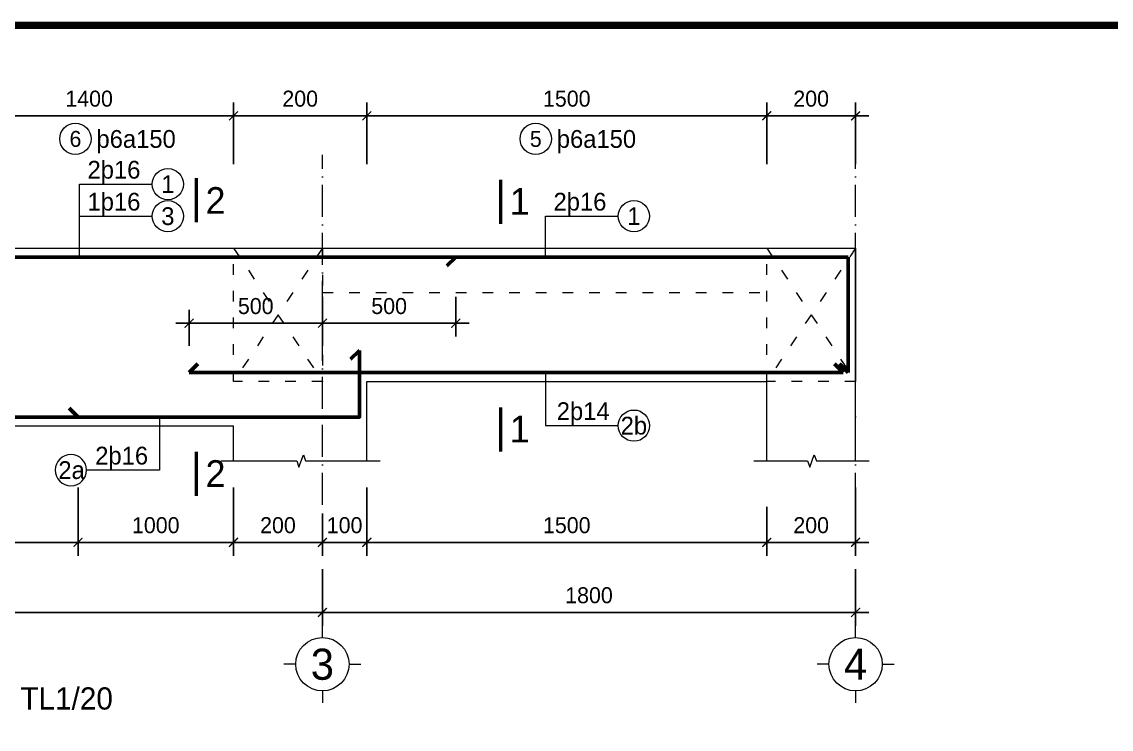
# Model space of a CAD drawing. Header units: inches. Extents: x 566748 to 757280, y 592180 to 740680.
# Drawn here: x 628928 to 641187, y 642700 to 650658 of the extents above; entities that cross this region are included whole.
import ezdxf
from ezdxf.enums import TextEntityAlignment as Align

# ---------------------------------------------------------------- set-up
doc = ezdxf.new("R2010")
doc.units = ezdxf.units.IN
doc.header["$MEASUREMENT"] = 0
doc.linetypes.add('ACAD_ISO03W100', pattern=[30, 12, -18])
doc.linetypes.add('ACAD_ISO10W100', pattern=[18, 12, -3, 0, -3])
doc.layers.add('LAYER7', color=7, linetype='Continuous')
doc.layers.add('TEXT', color=4, linetype='Continuous')
for name, color, linetype, lineweight in [('NET CB', 2, 'Continuous', 20), ('NET GHI CHU', 7, 'Continuous', 13), ('NET KICH THUOC', 9, 'Continuous', 13), ('NET THEP DOC', 1, 'Continuous', 50), ('NET TRUC', 8, 'ACAD_ISO10W100', 9)]:
    doc.layers.add(name, color=color, linetype=linetype, lineweight=lineweight)
doc.styles.add('A2', font='Fonts5.ttf', dxfattribs={"height": 600})
doc.styles.add('HELVE-KT', font='VHELVEN0.TTF')
doc.styles.add('ISO', font='Fonts5.ttf')
doc.styles.add('NHIEN', font='Fonts5.ttf', dxfattribs={"height": 0.2})
doc.styles.add('TEXT', font='Fonts5.ttf')
doc.styles.add('VNIHELVE', font='Fonts5.ttf', dxfattribs={"height": 180})
doc.dimstyles.new('M 1-20', dxfattribs={"dimscale": 100, "dimtxt": 2, "dimasz": 1, "dimexe": 1.5, "dimexo": 3, "dimgap": 1, "dimtad": 1, "dimdec": 0, "dimlfac": 0.2, "dimtxsty": 'VNIHELVE', "dimblk": 'ARCHTICK', "dimcen": 2.5, "dimdle": 1.5, "dimclrd": 256, "dimclre": 256, "dimclrt": 256, "dimadec": 0, "dimazin": 0, "dimtfac": 1, "dimtdec": 0, "dimtix": 1, "dimtmove": 0, "dimatfit": 3, "dimldrblk": 'ARCHTICK', "dimfxl": 7, "dimfxlon": 1, "dimarcsym": 1})

# ---------------------------------------------------------------- blocks, each defined once
blk = doc.blocks.new('_ArchTick')
at = {"color": 0, "linetype": 'ByBlock', "const_width": 0.15}
blk.add_lwpolyline([(-0.5, -0.5), (0.5, 0.5)], dxfattribs=at)
blk = doc.blocks.new('*D622')
at = {"layer": 'Defpoints', "color": 0}
for p in [(631311, 649600), (631311, 648756), (632811, 648756)]:
    blk.add_point(p, dxfattribs=at)
at = {"layer": 'NET KICH THUOC', "lineweight": -2}
for p, q in [((631311, 649056), (631311, 649750)), ((632811, 649056), (632811, 649750)), ((632961, 649600), (631161, 649600))]:
    blk.add_line(p, q, dxfattribs=at)
at = {"layer": 'NET KICH THUOC', "lineweight": -2, "xscale": 100, "yscale": 100, "zscale": 100, "rotation": 180}
blk.add_blockref('_ArchTick', (631311, 649600), dxfattribs=at)
at = {"layer": 'NET KICH THUOC', "lineweight": -2, "xscale": 100, "yscale": 100, "zscale": 100}
blk.add_blockref('_ArchTick', (632811, 649600), dxfattribs=at)
at = {"layer": 'NET KICH THUOC', "insert": (632061, 649792), "char_height": 180, "attachment_point": 5, "style": 'VNIHELVE'}
blk.add_mtext('200', dxfattribs=at)
blk = doc.blocks.new('*D623')
at = {"layer": 'Defpoints', "color": 0}
for p in [(620811, 644802), (632311, 644802), (620811, 644014)]:
    blk.add_point(p, dxfattribs=at)
at = {"layer": 'NET KICH THUOC', "lineweight": -2}
for p, q in [((620811, 644502), (620811, 643864)), ((632311, 644502), (632311, 643864)), ((632461, 644014), (620661, 644014))]:
    blk.add_line(p, q, dxfattribs=at)
at = {"layer": 'NET KICH THUOC', "lineweight": -2, "xscale": 100, "yscale": 100, "zscale": 100, "rotation": 180}
blk.add_blockref('_ArchTick', (620811, 644014), dxfattribs=at)
at = {"layer": 'NET KICH THUOC', "lineweight": -2, "xscale": 100, "yscale": 100, "zscale": 100}
blk.add_blockref('_ArchTick', (632311, 644014), dxfattribs=at)
at = {"layer": 'NET KICH THUOC', "insert": (626561, 644206), "char_height": 180, "attachment_point": 5, "style": 'VNIHELVE'}
blk.add_mtext('5700', dxfattribs=at)
blk = doc.blocks.new('*D624')
at = {"layer": 'Defpoints', "color": 0}
for p in [(631311, 645718), (632311, 645428), (631311, 644802)]:
    blk.add_point(p, dxfattribs=at)
at = {"layer": 'NET KICH THUOC', "lineweight": -2}
for p, q in [((631311, 645418), (631311, 644652)), ((632311, 645128), (632311, 644652)), ((632461, 644802), (631161, 644802))]:
    blk.add_line(p, q, dxfattribs=at)
at = {"layer": 'NET KICH THUOC', "lineweight": -2, "xscale": 100, "yscale": 100, "zscale": 100, "rotation": 180}
blk.add_blockref('_ArchTick', (631311, 644802), dxfattribs=at)
at = {"layer": 'NET KICH THUOC', "lineweight": -2, "xscale": 100, "yscale": 100, "zscale": 100}
blk.add_blockref('_ArchTick', (632311, 644802), dxfattribs=at)
at = {"layer": 'NET KICH THUOC', "insert": (631811, 644994), "char_height": 180, "attachment_point": 5, "style": 'VNIHELVE'}
blk.add_mtext('200', dxfattribs=at)
blk = doc.blocks.new('*D625')
at = {"layer": 'Defpoints', "color": 0}
for p in [(632311, 644802), (638311, 644802), (632311, 644014)]:
    blk.add_point(p, dxfattribs=at)
at = {"layer": 'NET KICH THUOC', "lineweight": -2}
for p, q in [((632311, 644502), (632311, 643864)), ((638311, 644502), (638311, 643864)), ((638461, 644014), (632161, 644014))]:
    blk.add_line(p, q, dxfattribs=at)
at = {"layer": 'NET KICH THUOC', "lineweight": -2, "xscale": 100, "yscale": 100, "zscale": 100, "rotation": 180}
blk.add_blockref('_ArchTick', (632311, 644014), dxfattribs=at)
at = {"layer": 'NET KICH THUOC', "lineweight": -2, "xscale": 100, "yscale": 100, "zscale": 100}
blk.add_blockref('_ArchTick', (638311, 644014), dxfattribs=at)
at = {"layer": 'NET KICH THUOC', "insert": (635311, 644206), "char_height": 180, "attachment_point": 5, "style": 'VNIHELVE'}
blk.add_mtext('1800', dxfattribs=at)
blk = doc.blocks.new('TRUC')
at = {"layer": 'NET GHI CHU'}
for p, q in [((-228.0773, -72.5415), (-228.0773, -72.4415)), ((-228.3023, -72.7665), (-228.4023, -72.7665)), ((-227.8523, -72.7665), (-227.7523, -72.7665)), ((-228.0773, -72.9915), (-228.0773, -73.0915))]:
    blk.add_line(p, q, dxfattribs=at)
blk.add_circle((-228.0773, -72.7665), 0.225, dxfattribs=at)
at = {"layer": 'NET GHI CHU', "style": 'HELVE-KT'}
blk.add_attdef('A', text='', height=0.3, dxfattribs=at).set_placement((-228.0773, -72.7665), align=Align.MIDDLE_CENTER)
blk = doc.blocks.new('*D626')
at = {"layer": 'Defpoints', "color": 0}
for p in [(637311, 649600), (637311, 648756), (638311, 648756)]:
    blk.add_point(p, dxfattribs=at)
at = {"layer": 'NET KICH THUOC', "lineweight": -2}
for p, q in [((637311, 649056), (637311, 649750)), ((638311, 649056), (638311, 649750)), ((638461, 649600), (637161, 649600))]:
    blk.add_line(p, q, dxfattribs=at)
at = {"layer": 'NET KICH THUOC', "lineweight": -2, "xscale": 100, "yscale": 100, "zscale": 100, "rotation": 180}
blk.add_blockref('_ArchTick', (637311, 649600), dxfattribs=at)
at = {"layer": 'NET KICH THUOC', "lineweight": -2, "xscale": 100, "yscale": 100, "zscale": 100}
blk.add_blockref('_ArchTick', (638311, 649600), dxfattribs=at)
at = {"layer": 'NET KICH THUOC', "insert": (637811, 649792), "char_height": 180, "attachment_point": 5, "style": 'VNIHELVE'}
blk.add_mtext('200', dxfattribs=at)
blk = doc.blocks.new('*D627')
at = {"layer": 'Defpoints', "color": 0}
for p in [(632811, 649600), (632811, 648756), (637311, 648756)]:
    blk.add_point(p, dxfattribs=at)
at = {"layer": 'NET KICH THUOC', "lineweight": -2}
for p, q in [((632811, 649056), (632811, 649750)), ((637311, 649056), (637311, 649750)), ((637461, 649600), (632661, 649600))]:
    blk.add_line(p, q, dxfattribs=at)
at = {"layer": 'NET KICH THUOC', "lineweight": -2, "xscale": 100, "yscale": 100, "zscale": 100, "rotation": 180}
blk.add_blockref('_ArchTick', (632811, 649600), dxfattribs=at)
at = {"layer": 'NET KICH THUOC', "lineweight": -2, "xscale": 100, "yscale": 100, "zscale": 100}
blk.add_blockref('_ArchTick', (637311, 649600), dxfattribs=at)
at = {"layer": 'NET KICH THUOC', "insert": (635061, 649792), "char_height": 180, "attachment_point": 5, "style": 'VNIHELVE'}
blk.add_mtext('1500', dxfattribs=at)
blk = doc.blocks.new('DS THEP')
blk.add_circle((220, 0), 220)
at = {"style": 'A2'}
blk.add_attdef('ENTER', text='', height=250, dxfattribs=at).set_placement((220, 0), align=Align.MIDDLE_CENTER)
blk = doc.blocks.new('*D629')
at = {"layer": 'Defpoints', "color": 0}
for p in [(631311, 649600), (628061, 648756), (631311, 648756)]:
    blk.add_point(p, dxfattribs=at)
at = {"layer": 'NET KICH THUOC', "lineweight": -2}
for p, q in [((628061, 649056), (628061, 649750)), ((631311, 649056), (631311, 649750)), ((627911, 649600), (631461, 649600))]:
    blk.add_line(p, q, dxfattribs=at)
at = {"layer": 'NET KICH THUOC', "lineweight": -2, "xscale": 100, "yscale": 100, "zscale": 100, "rotation": 180}
blk.add_blockref('_ArchTick', (628061, 649600), dxfattribs=at)
at = {"layer": 'NET KICH THUOC', "lineweight": -2, "xscale": 100, "yscale": 100, "zscale": 100}
blk.add_blockref('_ArchTick', (631311, 649600), dxfattribs=at)
at = {"layer": 'NET KICH THUOC', "insert": (629686, 649792), "char_height": 180, "attachment_point": 5, "style": 'VNIHELVE'}
blk.add_mtext('1400', dxfattribs=at)
blk = doc.blocks.new('MCD')
at = {"layer": 'NET GHI CHU'}
blk.add_lwpolyline([(0, 667, 50, 50, 0), (0, 0, 0, 0, 0)], format="xyseb", dxfattribs=at)
at = {"layer": 'TEXT', "linetype": 'ACAD_ISO03W100', "style": 'TEXT'}
blk.add_attdef('MCD', (139, 128), '', height=400, dxfattribs=at)
blk = doc.blocks.new('*D633')
at = {"layer": 'Defpoints', "color": 0}
for p in [(629561, 645718), (631311, 645718), (631311, 644802)]:
    blk.add_point(p, dxfattribs=at)
at = {"layer": 'NET KICH THUOC', "lineweight": -2}
for p, q in [((629561, 645418), (629561, 644652)), ((631311, 645418), (631311, 644652)), ((629411, 644802), (631461, 644802))]:
    blk.add_line(p, q, dxfattribs=at)
at = {"layer": 'NET KICH THUOC', "lineweight": -2, "xscale": 100, "yscale": 100, "zscale": 100, "rotation": 180}
blk.add_blockref('_ArchTick', (629561, 644802), dxfattribs=at)
at = {"layer": 'NET KICH THUOC', "lineweight": -2, "xscale": 100, "yscale": 100, "zscale": 100}
blk.add_blockref('_ArchTick', (631311, 644802), dxfattribs=at)
at = {"layer": 'NET KICH THUOC', "insert": (630436, 644994), "char_height": 180, "attachment_point": 5, "style": 'VNIHELVE'}
blk.add_mtext('1000', dxfattribs=at)
blk = doc.blocks.new('*D635')
at = {"layer": 'Defpoints', "color": 0}
for p in [(623561, 645718), (629561, 645718), (629561, 644802)]:
    blk.add_point(p, dxfattribs=at)
at = {"layer": 'NET KICH THUOC', "lineweight": -2}
for p, q in [((623561, 645418), (623561, 644652)), ((629561, 645418), (629561, 644652)), ((623411, 644802), (629711, 644802))]:
    blk.add_line(p, q, dxfattribs=at)
at = {"layer": 'NET KICH THUOC', "lineweight": -2, "xscale": 100, "yscale": 100, "zscale": 100, "rotation": 180}
blk.add_blockref('_ArchTick', (623561, 644802), dxfattribs=at)
at = {"layer": 'NET KICH THUOC', "lineweight": -2, "xscale": 100, "yscale": 100, "zscale": 100}
blk.add_blockref('_ArchTick', (629561, 644802), dxfattribs=at)
at = {"layer": 'NET KICH THUOC', "insert": (626561, 644994), "char_height": 180, "attachment_point": 5, "style": 'VNIHELVE'}
blk.add_mtext('3300', dxfattribs=at)
blk = doc.blocks.new('*D636')
at = {"layer": 'Defpoints', "color": 0}
for p in [(632811, 645718), (637311, 645502), (637311, 644802)]:
    blk.add_point(p, dxfattribs=at)
at = {"layer": 'NET KICH THUOC', "lineweight": -2}
for p, q in [((632811, 645418), (632811, 644652)), ((637311, 645202), (637311, 644652)), ((632661, 644802), (637461, 644802))]:
    blk.add_line(p, q, dxfattribs=at)
at = {"layer": 'NET KICH THUOC', "lineweight": -2, "xscale": 100, "yscale": 100, "zscale": 100, "rotation": 180}
blk.add_blockref('_ArchTick', (632811, 644802), dxfattribs=at)
at = {"layer": 'NET KICH THUOC', "lineweight": -2, "xscale": 100, "yscale": 100, "zscale": 100}
blk.add_blockref('_ArchTick', (637311, 644802), dxfattribs=at)
at = {"layer": 'NET KICH THUOC', "insert": (635061, 644994), "char_height": 180, "attachment_point": 5, "style": 'VNIHELVE'}
blk.add_mtext('1500', dxfattribs=at)
blk = doc.blocks.new('*D639')
at = {"layer": 'Defpoints', "color": 0}
for p in [(632811, 645718), (632311, 645428), (632811, 644802)]:
    blk.add_point(p, dxfattribs=at)
at = {"layer": 'NET KICH THUOC', "lineweight": -2}
for p, q in [((632811, 645418), (632811, 644652)), ((632311, 645128), (632311, 644652)), ((632311, 644802), (632211, 644802)), ((632311, 644802), (632811, 644802)), ((632811, 644802), (632911, 644802))]:
    blk.add_line(p, q, dxfattribs=at)
at = {"layer": 'NET KICH THUOC', "lineweight": -2, "xscale": 100, "yscale": 100, "zscale": 100}
blk.add_blockref('_ArchTick', (632311, 644802), dxfattribs=at)
at = {"layer": 'NET KICH THUOC', "lineweight": -2, "xscale": 100, "yscale": 100, "zscale": 100, "rotation": 180}
blk.add_blockref('_ArchTick', (632811, 644802), dxfattribs=at)
at = {"layer": 'NET KICH THUOC', "insert": (632561, 644994), "char_height": 180, "attachment_point": 5, "style": 'VNIHELVE'}
blk.add_mtext('100', dxfattribs=at)
blk = doc.blocks.new('*D640')
at = {"layer": 'Defpoints', "color": 0}
for p in [(638311, 645718), (637311, 645502), (638311, 644802)]:
    blk.add_point(p, dxfattribs=at)
at = {"layer": 'NET KICH THUOC', "lineweight": -2}
for p, q in [((638311, 645418), (638311, 644652)), ((637311, 645202), (637311, 644652)), ((637161, 644802), (638461, 644802))]:
    blk.add_line(p, q, dxfattribs=at)
at = {"layer": 'NET KICH THUOC', "lineweight": -2, "xscale": 100, "yscale": 100, "zscale": 100, "rotation": 180}
blk.add_blockref('_ArchTick', (637311, 644802), dxfattribs=at)
at = {"layer": 'NET KICH THUOC', "lineweight": -2, "xscale": 100, "yscale": 100, "zscale": 100}
blk.add_blockref('_ArchTick', (638311, 644802), dxfattribs=at)
at = {"layer": 'NET KICH THUOC', "insert": (637811, 644994), "char_height": 180, "attachment_point": 5, "style": 'VNIHELVE'}
blk.add_mtext('200', dxfattribs=at)
blk = doc.blocks.new('*D644')
at = {"layer": 'Defpoints', "color": 0}
for p in [(632312, 647862), (632312, 647267), (630811, 646712)]:
    blk.add_point(p, dxfattribs=at)
at = {"layer": 'NET KICH THUOC', "lineweight": -2}
for p, q in [((632312, 647562), (632312, 647117)), ((630811, 647012), (630811, 647417)), ((630661, 647267), (632462, 647267))]:
    blk.add_line(p, q, dxfattribs=at)
at = {"layer": 'NET KICH THUOC', "lineweight": -2, "xscale": 100, "yscale": 100, "zscale": 100, "rotation": 180}
blk.add_blockref('_ArchTick', (630811, 647267), dxfattribs=at)
at = {"layer": 'NET KICH THUOC', "lineweight": -2, "xscale": 100, "yscale": 100, "zscale": 100}
blk.add_blockref('_ArchTick', (632312, 647267), dxfattribs=at)
at = {"layer": 'NET KICH THUOC', "insert": (631561, 647459), "char_height": 180, "attachment_point": 5, "style": 'VNIHELVE'}
blk.add_mtext('500', dxfattribs=at)
blk = doc.blocks.new('*D645')
at = {"layer": 'Defpoints', "color": 0}
for p in [(633812, 647862), (633812, 647267), (632312, 646712)]:
    blk.add_point(p, dxfattribs=at)
at = {"layer": 'NET KICH THUOC', "lineweight": -2}
for p, q in [((633812, 647562), (633812, 647117)), ((632312, 647012), (632312, 647417)), ((632162, 647267), (633962, 647267))]:
    blk.add_line(p, q, dxfattribs=at)
at = {"layer": 'NET KICH THUOC', "lineweight": -2, "xscale": 100, "yscale": 100, "zscale": 100, "rotation": 180}
blk.add_blockref('_ArchTick', (632312, 647267), dxfattribs=at)
at = {"layer": 'NET KICH THUOC', "lineweight": -2, "xscale": 100, "yscale": 100, "zscale": 100}
blk.add_blockref('_ArchTick', (633812, 647267), dxfattribs=at)
at = {"layer": 'NET KICH THUOC', "insert": (633062, 647459), "char_height": 180, "attachment_point": 5, "style": 'VNIHELVE'}
blk.add_mtext('500', dxfattribs=at)

msp = doc.modelspace()

# ---------------------------------------------------------------- linework, layer by layer
at = {"layer": 'LAYER7', "linetype": 'Continuous', "const_width": 80}
msp.add_lwpolyline([(649748.3, 650617.8), (610548.3, 650617.8), (610548.3, 622842.9), (649748.3, 622842.9)], close=True, dxfattribs=at)
at = {"layer": 'NET CB', "ltscale": 800}
for points in [[(621811, 648111.8), (632811, 648111.8)], [(632811, 648111.8), (638311, 648111.8)], [(638311, 645717.8), (638311, 648111.8)], [(638311, 648111.8), (638311, 646611.8)], [(632811, 646611.8), (637311, 646611.8)], [(632811, 645717.8), (632811, 646611.8)], [(637311, 645717.8), (637311, 646611.8)], [(621811, 646111.8), (631311, 646111.8)], [(631311, 645717.8), (631311, 646111.8)]]:
    msp.add_lwpolyline(points, dxfattribs=at)
at = {"layer": 'NET GHI CHU', "color": 7}
for points in [[(629576.5, 648221.3), (629576.5, 648830.8), (630396.6, 648830.8)], [(629576.5, 648011.8), (629576.5, 648471.3), (630396.6, 648471.3)], [(634820.5, 648011.8), (634820.5, 648471.3), (635640.6, 648471.3)], [(634820.5, 646711.8), (634820.5, 646114.8), (635640.6, 646114.8)], [(630477.5, 646211.8), (630477.5, 645614.8), (629657.4, 645614.8)]]:
    msp.add_lwpolyline(points, dxfattribs=at)
at = {"layer": 'NET GHI CHU', "linetype": 'ACAD_ISO03W100', "ltscale": 10}
for points in [[(632312, 646611.8), (631312, 646611.8), (631312, 648111.8), (632312, 648111.8)], [(638311, 646611.8), (637311, 646611.8), (637311, 648111.8), (638311, 648111.8)]]:
    msp.add_lwpolyline(points, close=True, dxfattribs=at)
for points in [[(631312, 648111.8), (632312, 646611.8)], [(632312, 648111.8), (631312, 646611.8)], [(637311, 648111.8), (638311, 646611.8)], [(638311, 648111.8), (637311, 646611.8)], [(632312, 647611.8), (637311, 647611.8)]]:
    msp.add_lwpolyline(points, dxfattribs=at)
at = {"layer": 'NET GHI CHU'}
for points in [[(631167.1, 645717.8), (632021.7, 645717.8), (632046.7, 645649.1), (632096.7, 645786.5), (632121.7, 645717.8), (632963, 645717.8)], [(637167.1, 645717.8), (637771.7, 645717.8), (637796.7, 645649.1), (637846.7, 645786.5), (637871.7, 645717.8), (638463, 645717.8)]]:
    msp.add_lwpolyline(points, dxfattribs=at)
at = {"layer": 'NET THEP DOC'}
for p, q in [((638228.7, 646711.8), (638228.7, 648011.8)), ((638173, 646711.8), (630811, 646711.8))]:
    msp.add_line(p, q, dxfattribs=at)
for points in [[(638228.7, 648011.8), (614893.3, 648011.8)], [(633711, 647911.8), (633811, 648011.8)], [(620393.3, 646961.8), (620393.3, 646211.8), (632728.7, 646211.8), (632728.7, 646961.8)], [(632728.7, 646961.8), (632628.7, 646861.8)], [(630911, 646811.8), (630811, 646711.8)], [(638173, 646711.8), (638073, 646811.8)], [(638228.7, 646711.8), (638128.7, 646811.8)], [(629561, 646211.8), (629461, 646311.8)]]:
    msp.add_lwpolyline(points, dxfattribs=at)
at = {"layer": 'NET TRUC', "linetype": 'ACAD_ISO10W100', "ltscale": 30}
for points in [[(632311, 645222.7), (632311, 649160.9)], [(638311, 645222.7), (638311, 649160.9)]]:
    msp.add_lwpolyline(points, dxfattribs=at)

# ---------------------------------------------------------------- block references
at = {"layer": 'NET GHI CHU', "color": 7}
ref = msp.add_blockref('DS THEP', (629355.6, 649340.5), dxfattribs=dict(at, xscale=0.8000000000465661, yscale=0.8000000000465661, zscale=0.8000000000465661))
ref.add_attrib('ENTER', '6', dxfattribs={"layer": '0', "height": 180, "style": 'ISO'}).set_placement((629532.3, 649340.5), align=Align.MIDDLE_CENTER)
ref = msp.add_blockref('DS THEP', (634535.6, 649340.5), dxfattribs=dict(at, xscale=0.8000000000465661, yscale=0.8000000000465661, zscale=0.8000000000465661))
ref.add_attrib('ENTER', '5', dxfattribs={"layer": '0', "height": 180, "style": 'ISO'}).set_placement((634712.3, 649340.5), align=Align.MIDDLE_CENTER)
ref = msp.add_blockref('DS THEP', (630396.6, 648830.8), dxfattribs=dict(at, xscale=0.8000000000465661, yscale=0.8000000000465661, zscale=0.8000000000465661))
ref.add_attrib('ENTER', '1', dxfattribs={"layer": '0', "height": 200, "style": 'ISO'}).set_placement((630572.3, 648830.8), align=Align.MIDDLE_CENTER)
ref = msp.add_blockref('DS THEP', (630396.6, 648471.3), dxfattribs=dict(at, xscale=0.8000000000465661, yscale=0.8000000000465661, zscale=0.8000000000465661))
ref.add_attrib('ENTER', '3', dxfattribs={"layer": '0', "height": 200, "style": 'ISO'}).set_placement((630572.3, 648471.3), align=Align.MIDDLE_CENTER)
ref = msp.add_blockref('DS THEP', (635640.6, 648471.3), dxfattribs=dict(at, xscale=0.8000000000465661, yscale=0.8000000000465661, zscale=0.8000000000465661))
ref.add_attrib('ENTER', '1', dxfattribs={"layer": '0', "height": 200, "style": 'ISO'}).set_placement((635816.3, 648471.3), align=Align.MIDDLE_CENTER)
ref = msp.add_blockref('DS THEP', (635640.6, 646114.8), dxfattribs=dict(at, xscale=0.8000000000465661, yscale=0.8000000000465661, zscale=0.8000000000465661))
ref.add_attrib('ENTER', '2b', dxfattribs={"layer": '0', "height": 200, "style": 'ISO'}).set_placement((635816.3, 646114.8), align=Align.MIDDLE_CENTER)
ref = msp.add_blockref('DS THEP', (629657.4, 645614.8), dxfattribs=dict(at, xscale=-0.8000000000465661, yscale=0.8000000000465661, zscale=0.8000000000465661))
ref.add_attrib('ENTER', '2a', dxfattribs={"layer": '0', "height": 200, "style": 'ISO'}).set_placement((629488.7, 645614.8), align=Align.MIDDLE_CENTER)
at = {"layer": 'TEXT'}
ref = msp.add_blockref('MCD', (630893.1, 648401.4), dxfattribs=dict(at, xscale=0.75, yscale=0.75, zscale=0.75))
ref.add_attrib('MCD', '2', (630997.1, 648497.7), dxfattribs={"linetype": 'ACAD_ISO03W100', "height": 300, "style": 'VNIHELVE'})
ref = msp.add_blockref('MCD', (634315.6, 648882.8), dxfattribs=dict(at, xscale=-0.75, yscale=0.75, zscale=0.75, rotation=180))
ref.add_attrib('MCD', '1', (634419.6, 648486.5), dxfattribs={"linetype": 'ACAD_ISO03W100', "height": 300, "style": 'VNIHELVE'})
ref = msp.add_blockref('MCD', (634315.6, 646322.3), dxfattribs=dict(at, xscale=-0.75, yscale=0.75, zscale=0.75, rotation=180))
ref.add_attrib('MCD', '1', (634419.6, 645926), dxfattribs={"linetype": 'ACAD_ISO03W100', "height": 300, "style": 'VNIHELVE'})
ref = msp.add_blockref('MCD', (630893.1, 645822.3), dxfattribs=dict(at, xscale=-0.75, yscale=0.75, zscale=0.75, rotation=180))
ref.add_attrib('MCD', '2', (630997.1, 645426), dxfattribs={"linetype": 'ACAD_ISO03W100', "height": 300, "style": 'VNIHELVE'})
at = {"layer": 'TEXT', "linetype": 'Continuous', "ltscale": 0.08}
ref = msp.add_blockref('TRUC', (936414, 740453.2), dxfattribs=dict(at, xscale=1333.33333337307, yscale=1333.333333343267, zscale=1333.333333333333))
ref.add_attrib('A', '3', dxfattribs={"layer": '0', "height": 350, "style": 'NHIEN'}).set_placement((632311, 643431.2), align=Align.MIDDLE_CENTER)
ref = msp.add_blockref('TRUC', (942414, 740453.2), dxfattribs=dict(at, xscale=1333.33333337307, yscale=1333.333333343267, zscale=1333.333333333333))
ref.add_attrib('A', '4', dxfattribs={"layer": '0', "height": 350, "style": 'NHIEN'}).set_placement((638311, 643431.2), align=Align.MIDDLE_CENTER)

# ---------------------------------------------------------------- texts
at = {"layer": 'TEXT', "char_height": 200, "style": 'VNIHELVE'}
for s, insert, width, attachment_point in [('þ6a150', (629768.7, 649439.9), 1866.506, 1), ('þ6a150', (634948.7, 649439.9), 866.506, 1), ('2þ16', (630263, 649093.6), 866.506, 3), ('1þ16', (630263, 648734.1), 866.506, 3), ('2þ16', (635507, 648734.1), 866.506, 3), ('2þ14', (635543, 646377.6), 866.506, 3), ('2þ16', (629755, 645877.6), 866.506, 1)]:
    msp.add_mtext(s, dxfattribs=dict(at, insert=insert, width=width, attachment_point=attachment_point))
at = {"layer": 'TEXT', "linetype": 'Continuous', "ltscale": 0.05, "insert": (626841.3, 643063.4), "char_height": 300, "width": 8511.684, "attachment_point": 5, "style": 'VNIHELVE'}
msp.add_mtext('{\\H1.167x; DAÀM MAÙI DM3, \\H0.7141x;02CK, TL1/20}', dxfattribs=at)

# ---------------------------------------------------------------- dimensions: what is measured, and where the dimension line sits
at = {"layer": 'NET KICH THUOC'}
for base, p1, p2, text, picture, middle in [((631311, 649600.2), (628061, 648755.8), (631311, 648755.8), '1400', '*D629', (629686, 649792.1)), ((632312, 647266.9), (630811, 646711.8), (632312, 647861.8), '500', '*D644', (631561.5, 647458.8)), ((633812, 647266.9), (632312, 646711.8), (633812, 647861.8), '500', '*D645', (633062, 647458.8)), ((629561, 644802.5), (623561, 645717.8), (629561, 645717.8), '3300', '*D635', (626561, 644994.4)), ((631311, 644802.5), (629561, 645717.8), (631311, 645717.8), '1000', '*D633', (630436, 644994.4)), ((637311, 644802.5), (632811, 645717.8), (637311, 645502.5), '1500', '*D636', (635061, 644994.4))]:
    dim = msp.add_linear_dim(base=base, p1=p1, p2=p2, text=text, dimstyle='M 1-20', dxfattribs=at)
    dim.commit()
    dim.dimension.update_dxf_attribs({"geometry": picture, "text_midpoint": middle})
for base, p1, p2, text, picture, middle in [((631311, 649600.2), (632811, 648755.8), (631311, 648755.8), '200', '*D622', (632061, 649792.1)), ((632811, 649600.2), (637311, 648755.8), (632811, 648755.8), '1500', '*D627', (635061, 649792.1)), ((637311, 649600.2), (638311, 648755.8), (637311, 648755.8), '200', '*D626', (637811, 649792.1)), ((620811, 644014.5), (632311, 644802.5), (620811, 644802.5), '5700', '*D623', (626561, 644206.4)), ((632311, 644014.5), (638311, 644802.5), (632311, 644802.5), '1800', '*D625', (635311, 644206.4))]:
    dim = msp.add_linear_dim(base=base, p1=p1, p2=p2, angle=180, text=text, dimstyle='M 1-20', dxfattribs=at)
    dim.commit()
    dim.dimension.update_dxf_attribs({"geometry": picture, "text_midpoint": middle})
dim = msp.add_linear_dim(base=(631311, 644802.5), p1=(632311, 645428.4), p2=(631311, 645717.8), angle=180, dimstyle='M 1-20', dxfattribs=at)
dim.commit()
dim.dimension.update_dxf_attribs({"geometry": '*D624', "text_midpoint": (631811, 644994.4)})
for base, p1, p2, picture, middle in [((632811, 644802.5), (632311, 645428.4), (632811, 645717.8), '*D639', (632561, 644994.4)), ((638311, 644802.5), (637311, 645502.5), (638311, 645717.8), '*D640', (637811, 644994.4))]:
    dim = msp.add_linear_dim(base=base, p1=p1, p2=p2, dimstyle='M 1-20', dxfattribs=at)
    dim.commit()
    dim.dimension.update_dxf_attribs({"geometry": picture, "text_midpoint": middle})

doc.saveas('drawing.dxf')
